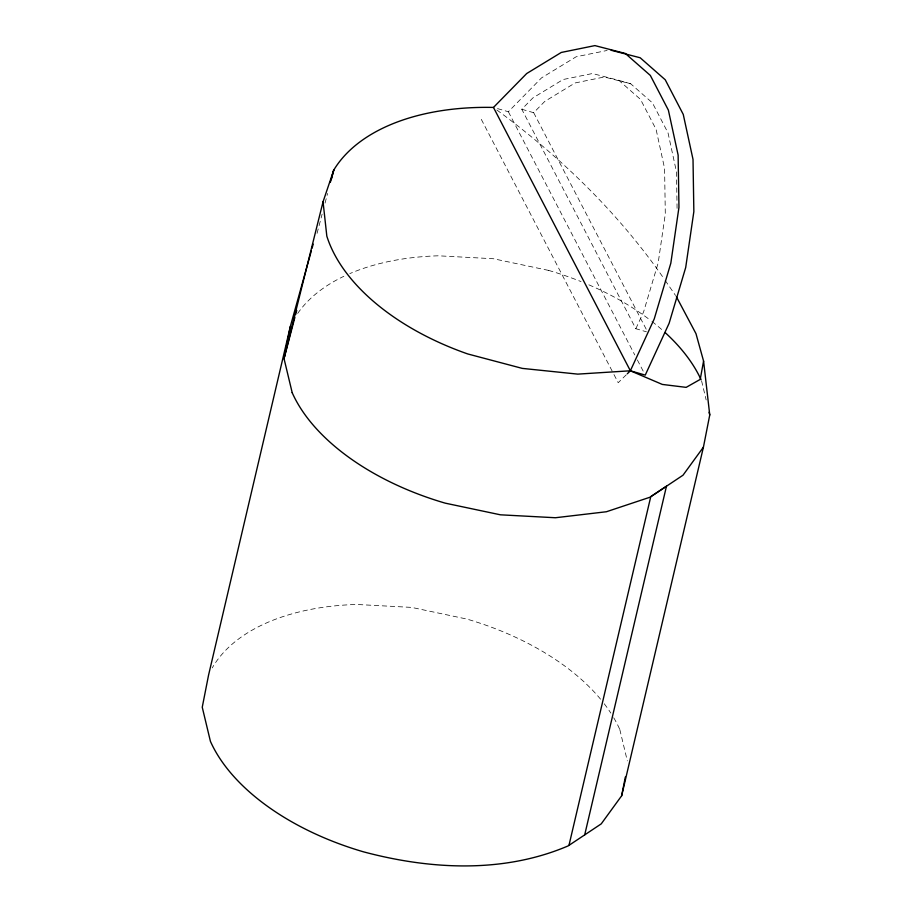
<?xml version="1.0" encoding="UTF-8"?>
<svg xmlns="http://www.w3.org/2000/svg" width="912" height="912" viewBox="0 0 912 912"><rect width="100%" height="100%" fill="white"/><g stroke="black" fill="none" stroke-linecap="round" stroke-linejoin="round"><path stroke-width="0.68" stroke-dasharray="4.56 3.42" d="M317.045 233.381L322.13 214.126M325.037 203.114L327.579 193.481M635.846 328.719L643.61 311.87L658.179 262.884L665.304 213.955L664.586 168.458L656.104 129.413L640.509 99.397L618.815 80.336L592.435 73.53L563.126 79.515L532.836 97.972L521.778 109.258L635.846 328.719L646.437 331.786M497.53 108.608L508.36 111.743L541.557 77.862L576.156 56.772L607.107 50.468M521.778 109.258L533.68 112.712L544.749 101.426L575.039 82.969L604.348 76.984L630.716 83.79L652.411 102.851L668.017 132.867L676.487 171.912L677.103 210.296M626.305 374.764L618.199 382.709L613.616 373.886M548.545 270.397L493.335 258.734L438.364 255.805A222.163 128.375 13.2 0 0 349.809 273.611M618.815 80.336L630.716 83.79M496.823 109.987C560.971 157.115 619.02 213.602 664.346 279.209M665.144 280.372L675.553 295.488M533.68 112.712L647.098 330.919M508.36 111.743L634.763 354.939M637.385 359.978L643.94 372.586M481.308 119.358L612.967 372.632M701.579 380.863L706.162 399.958M619.807 729.52L627.319 760.893M297.688 313.432A222.163 128.375 13.2 0 1 343.858 276.302M548.557 270.385A211.538 122.242 13.2 0 1 581.035 281.58M588.867 284.829A211.538 122.242 13.2 0 1 650.803 320.579M651.966 321.48A211.538 122.242 13.2 0 1 663.081 330.725M600.575 699.196A211.538 122.242 13.2 0 0 466.773 619.043L411.563 607.392L356.581 604.462A222.163 128.375 13.2 0 0 212.245 667.903M604.234 703.768A211.538 122.242 13.2 0 1 610.835 713.07M613.742 717.778A211.538 122.242 13.2 0 1 619.818 729.52"/><path stroke-width="1.37" d="M676.351 296.662L695.981 333.655L703.574 361.084L700.222 379.403L686.155 387.361L662.329 384.431L630.363 370.785L577.763 374.125L522.291 368.391L467.731 353.947A211.538 124.454 13.7 0 1 326.827 236.151L323.053 201.791L333.746 170.099A222.163 130.69 13.7 0 1 493.472 107.434L526.68 73.541L561.279 52.451L594.909 45.6L625.29 53.443L650.347 75.445L668.371 110.124L678.129 155.097L678.961 207.309L670.822 263.192L654.235 318.949L630.363 370.785L627.319 373.76M311.288 250.994L290.358 326.405L284.02 358.587L292.193 392.684M290.358 326.405L208.574 675.062L202.247 707.233L210.421 741.342A211.538 122.242 13.2 0 0 363.443 851.819C430.259 869.638 503.401 873.571 568.142 845.903L601.236 823.867L621.642 795.8L625.336 777.024M621.642 795.8L703.426 447.142L709.753 414.96L703.574 361.084M568.974 845.344L650.758 496.687L666.467 486.221L584.695 834.879M323.053 201.791L284.02 358.587L294.907 317.308M295.636 314.56L296.731 310.433M331.204 179.732L333.746 170.099L330.315 182.434M312.052 248.246L313.192 244.142M703.426 447.142L683.008 475.209L649.925 497.245L606.4 511.746L555.419 517.742L500.437 514.813L445.227 503.15A211.538 122.242 13.2 0 1 292.182 392.684M611.12 50.263L640.178 57.764L665.236 79.766L683.259 114.433L693.017 159.406L693.85 211.618L685.699 267.512L669.123 323.27L645.251 375.106L630.363 370.785L493.472 107.434M709.103 412.235L709.753 414.96M665.19 332.618A211.538 122.242 13.2 0 1 701.066 379.7"/></g></svg>
